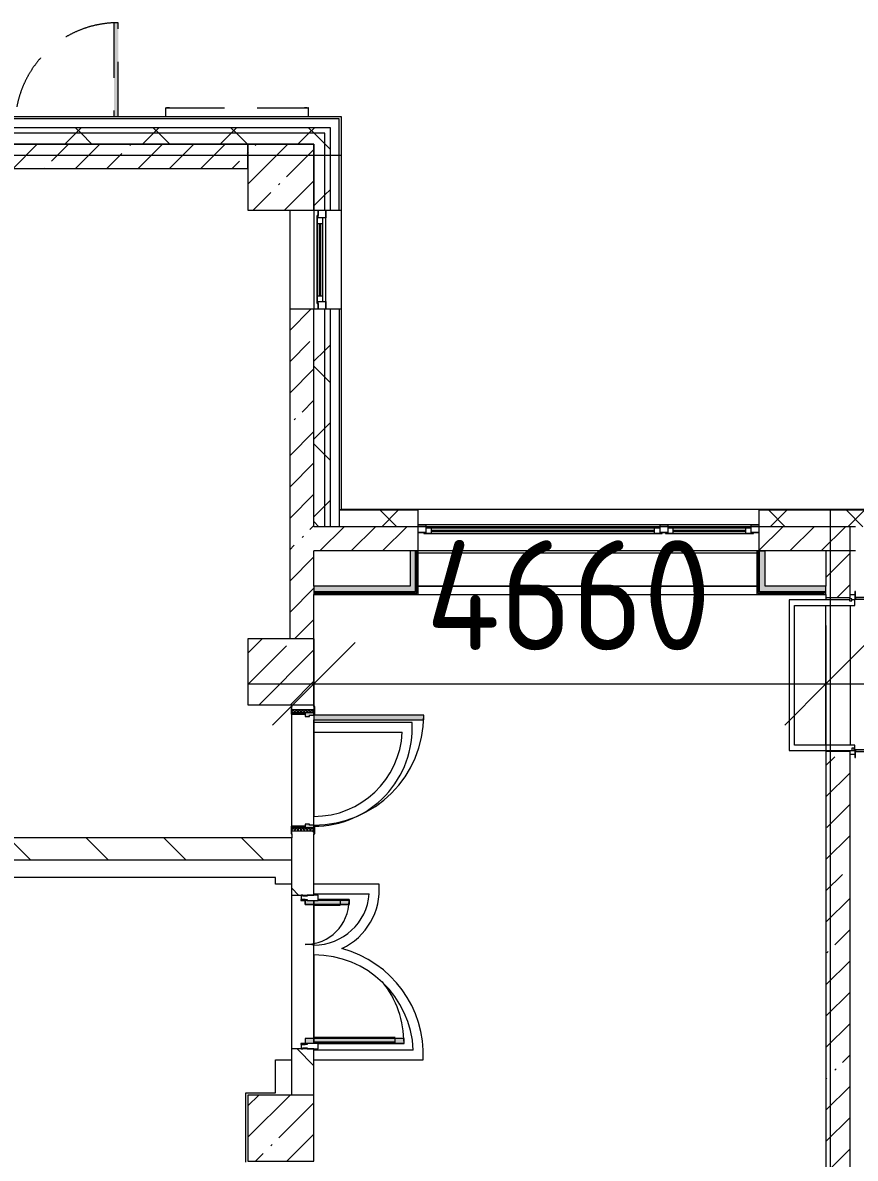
# Model space of a CAD drawing. Header units: millimetres. Extents: x 81632 to 272167, y -8553 to 29000.
# Drawn here: x 175921 to 183498, y 17875 to 28205 of the extents above; entities that cross this region are included whole.
import ezdxf

# ---------------------------------------------------------------- set-up
doc = ezdxf.new("R2010")
doc.units = ezdxf.units.MM
doc.linetypes.add('200_ШТРИХ__ш1_п0_6_', pattern=[800, 500, -300])
for name, color, linetype, lineweight in [('A-ANNO-DIMS', 7, 'Continuous', 9), ('A-ANNO-DIMS-500', 7, 'Continuous', 9), ('A-DETL-MBND-1', 7, '200_ШТРИХ__ш1_п0_6_', 9), ('A-GLAZ-3', 7, 'Continuous', 5), ('A-GLAZ-CWMG-2', 7, 'Continuous', 5), ('A-WALL', 7, 'Continuous', 9), ('A-WALL-2', 7, 'Continuous', 5), ('I-WALL-3', 7, 'Continuous', 5), ('S-COLS-1', 7, 'Continuous', 5), ('Оси', 7, 'Continuous', 9)]:
    doc.layers.add(name, color=color, linetype=linetype, lineweight=lineweight)
for name, color, linetype, lineweight, true_color in [('A-DETL-GENF-2', 7, 'Continuous', 5, 0xe2e2e2), ('A-DETL-GENF-4', 7, 'Continuous', 5, 0xaaaaaa), ('A-DOOR-5', 7, 'Continuous', 5, 0xe2e2e2), ('A-DOOR-6', 7, 'Continuous', 5, 0xaaaaaa), ('A-DOOR-FRAM-4', 7, 'Continuous', 5, 0xe2e2e2), ('A-DOOR-FRAM-6', 7, 'Continuous', 5, 0xaaaaaa), ('A-FLOR-1', 7, 'Continuous', 5, 0xaaaaaa), ('I-WALL-1', 7, 'Continuous', 5, 0xe7e7e7), ('I-WALL-2', 7, 'Continuous', 9, 0xe7e7e7)]:
    doc.layers.add(name, color=color, linetype=linetype, lineweight=lineweight, true_color=true_color)
doc.styles.add('ISOCPEUR_1', font='isocpeur.ttf', dxfattribs={"width": 0.9, "height": 1000})
doc.dimstyles.new('ISO-2_0_0_9К_Средний_округл2', dxfattribs={"dimscale": 304.8, "dimtxt": 995.981176, "dimasz": 2.46063, "dimexe": 1.968504, "dimexo": 0, "dimgap": 0, "dimtad": 1, "dimdec": 0, "dimrnd": 10, "dimzin": 0, "dimdsep": 46, "dimtxsty": 'ISOCPEUR_1', "dimblk1": 'OBLIQUE', "dimblk2": 'OBLIQUE', "dimsah": 1, "dimcen": 0.09, "dimdle": 1.968504, "dimazin": 0, "dimtfac": 1, "dimtdec": 4, "dimtix": 1, "dimtmove": 0, "dimatfit": 3, "dimfxl": 1, "dimtvp": 1, "dimtolj": 1, "dimtzin": 0, "dimarcsym": 2})
pattern_1 = [(45, (144961.33, 0), (-353.5534, 353.5534), []), (135, (144961.33, 0), (-353.5534, -353.5534), [])]
pattern_2 = [(45, (144961.33, 0), (-285.123, 285.123), []), (45, (145246.45, 0), (-285.123, 285.123), [504.031, -100.806, 16.764, -84.042])]
pattern_3 = [(135, (144961.33, 0), (-353.5534, -353.5534), [])]
pattern_4 = [(45, (144961.3, 0), (-530.33, 530.33), []), (135, (144961.3, 0), (-530.33, -530.33), [])]

# ---------------------------------------------------------------- blocks, each defined once
blk = doc.blocks.new('BSC_Колонна _Прямоугольная - 600х600-V63-2_6_3_птичка')
at = {"layer": 'S-COLS-1'}
h = blk.add_hatch(dxfattribs=at)
h.set_pattern_fill('FP_98', color=256, style=0, pattern_type=2)
h.set_pattern_definition([(45, (-33310, -18150), (-285.123, 285.123), []), (45, (-33024.88, -18150), (-285.123, 285.123), [504.031, -100.806, 16.764, -84.042])])
h.paths.add_polyline_path([(-300, -300), (300, -300), (300, 300), (-300, 300)])
for p, q in [((300, 300), (-300, 300)), ((-300, 300), (-300, -300)), ((300, -300), (300, 300)), ((-300, -300), (300, -300))]:
    blk.add_line(p, q, dxfattribs=at)
blk = doc.blocks.new('120_Окно_СКБ_2Ст - 120_Окно_СКБ_2Ст 3100х2500 _мал_створка слева_ 2-22446355-2_6_3_птичка')
at = {"layer": 'A-GLAZ-3'}
for p, q in [((-1550, -127), (-1550, -57)), ((-1550, -57), (-1480, -57)), ((1550, -57), (-1550, -57)), ((-1480, -57), (-1480, -127)), ((650, -87), (-1480, -87)), ((-1480, -87), (-1480, -127)), ((-1430, -137), (-1430, -87)), ((600, -137), (600, -87)), ((650, -127), (650, -57)), ((650, -57), (720, -57)), ((650, -127), (650, -87)), ((720, -57), (720, -127)), ((1480, -87), (720, -87)), ((720, -87), (720, -127)), ((770, -137), (770, -87)), ((1430, -137), (1430, -87)), ((1480, -127), (1480, -57)), ((1480, -57), (1550, -57)), ((1480, -127), (1480, -87)), ((1550, -57), (1550, -127)), ((-1480, -127), (-1550, -127)), ((-1550, -127), (-1500, -127)), ((-1480, -127), (-1500, -127)), ((-1500, -127), (-1500, -137)), ((-1500, -137), (670, -137)), ((670, -137), (-1500, -137)), ((-1430, -107), (600, -107)), ((600, -117), (-1430, -117)), ((720, -127), (650, -127)), ((670, -127), (650, -127)), ((670, -127), (700, -127)), ((670, -137), (670, -127)), ((720, -127), (700, -127)), ((700, -127), (700, -137)), ((700, -137), (1500, -137)), ((1500, -137), (700, -137)), ((770, -107), (1430, -107)), ((1430, -117), (770, -117)), ((1550, -127), (1480, -127)), ((1500, -127), (1480, -127)), ((1500, -127), (1550, -127)), ((1500, -137), (1500, -127))]:
    blk.add_line(p, q, dxfattribs=at)
blk = doc.blocks.new('120_Окно_СКБ_1Ст - 120_Окно_СКБ_1Ст 900х2500_h_-19906774-2_6_3_птичка')
at = {"layer": 'A-GLAZ-3'}
for p, q in [((-450, -75), (-450, -5)), ((-450, -5), (-380, -5)), ((450, -5), (-450, -5)), ((-380, -75), (-450, -75)), ((-450, -75), (-400, -75)), ((-380, -75), (-400, -75)), ((-400, -75), (-400, -85)), ((-400, -85), (400, -85)), ((400, -85), (-400, -85)), ((-380, -5), (-380, -75)), ((380, -35), (-380, -35)), ((-380, -35), (-380, -75)), ((-330, -85), (-330, -35)), ((-330, -55), (330, -55)), ((330, -65), (-330, -65)), ((330, -85), (330, -35)), ((380, -75), (380, -5)), ((380, -5), (450, -5)), ((380, -75), (380, -35)), ((450, -75), (380, -75)), ((400, -75), (380, -75)), ((400, -75), (450, -75)), ((400, -85), (400, -75)), ((450, -5), (450, -75))]:
    blk.add_line(p, q, dxfattribs=at)
blk = doc.blocks.new('110_Дверь_СКБ_1Ст_Наружная - ДН-2д_л__ Дверь из подвала ЛК _900 мм в свету_ 3300 фрамуга метал-22954314-2_6_3_птичка')
at = {"layer": 'A-DETL-MBND-1'}
blk.add_hatch(color=256, dxfattribs=at).paths.add_polyline_path([(489.5, 115), (489.5, 970), (449.5, 970), (449.5, 115)])
for p, q in [((489.5, 970), (449.5, 970)), ((449.5, 970), (449.5, 115)), ((489.5, 115), (489.5, 970))]:
    blk.add_line(p, q, dxfattribs=at)
blk.add_arc((489.5, 30), 940, 90, 174.73278, dxfattribs=at)
blk = doc.blocks.new('BSC_Колонна _Прямоугольная - 600х600-V97-2_6_3_птичка')
at = {"layer": 'S-COLS-1'}
h = blk.add_hatch(dxfattribs=at)
h.set_pattern_fill('FP_118', color=256, style=0, pattern_type=2)
h.set_pattern_definition([(45, (-33310, -22300), (-285.123, 285.123), []), (45, (-33024.88, -22300), (-285.123, 285.123), [504.031, -100.806, 16.764, -84.042])])
h.paths.add_polyline_path([(-300, -300), (300, -300), (300, 300), (-300, 300)])
for p, q in [((300, 300), (-300, 300)), ((-300, 300), (-300, -300)), ((300, -300), (300, 300)), ((-300, -300), (300, -300))]:
    blk.add_line(p, q, dxfattribs=at)
blk = doc.blocks.new('110_Дверь_СКБ_2Ст - Д-1 Лестничная клетка EIS60-24280000-2_6_3_птичка')
at = {"layer": 'A-DOOR-5'}
for points in [[(-637.5, 1010), (-637.5, 110), (-587.5, 110), (-587.5, 1010)], [(612.5, 510), (612.5, 110), (662.5, 110), (662.5, 510)], [(712.5, 30), (697.5, 30), (697.5, -110), (712.5, -110)]]:
    blk.add_hatch(color=256, dxfattribs=at).paths.add_polyline_path(points)
h = blk.add_hatch(color=256, dxfattribs=at)
h.paths.add_polyline_path([(662.5, 110), (662.5, 60), (652.5, 60), (652.5, 30), (712.5, 30), (712.5, 110)])
h.paths.add_polyline_path([(-637.5, 110), (-687.5, 110), (-687.5, 30), (-627.5, 30), (-627.5, 60), (-637.5, 60)])
at = {"layer": 'A-DOOR-FRAM-4'}
for points in [[(-742.5, 118), (-742.5, 110), (-672.5, 110), (-672.5, 118)], [(767.5, 118), (697.5, 118), (697.5, 110), (767.5, 110)], [(-672.5, 30), (-687.5, 30), (-687.5, -110), (-672.5, -110)], [(-672.5, -110), (-742.5, -110), (-742.5, -118), (-672.5, -118)], [(767.5, -110), (697.5, -110), (697.5, -118), (767.5, -118)]]:
    blk.add_hatch(color=256, dxfattribs=at).paths.add_polyline_path(points)
at = {"layer": 'A-DOOR-6'}
for p, q in [((-637.5, 1010), (-637.5, 110)), ((-587.5, 1010), (-637.5, 1010)), ((-587.5, 110), (-587.5, 1010)), ((662.5, 510), (612.5, 510)), ((612.5, 510), (612.5, 110)), ((662.5, 110), (662.5, 510)), ((-637.5, 110), (-587.5, 110)), ((612.5, 110), (662.5, 110))]:
    blk.add_line(p, q, dxfattribs=at)
for centre, radius, start, end in [((-637.5, 110), 900, 0, 90), ((662.5, 110), 400, 90, 180)]:
    blk.add_arc(centre, radius, start, end, dxfattribs=at)
at = {"layer": 'A-DOOR-FRAM-6'}
for p, q in [((-672.5, 118), (-742.5, 118)), ((-742.5, 118), (-742.5, 110)), ((-742.5, 110), (-672.5, 110)), ((-637.5, 110), (-687.5, 110)), ((-687.5, 110), (-687.5, 30)), ((-672.5, 110), (-672.5, 118)), ((-637.5, 60), (-637.5, 110)), ((662.5, 110), (662.5, 60)), ((712.5, 110), (662.5, 110)), ((767.5, 118), (697.5, 118)), ((697.5, 118), (697.5, 110)), ((697.5, 110), (767.5, 110)), ((712.5, 30), (712.5, 110)), ((767.5, 110), (767.5, 118)), ((-687.5, 30), (-627.5, 30)), ((-672.5, 30), (-687.5, 30)), ((-687.5, 30), (-687.5, -110)), ((-672.5, -110), (-672.5, 30)), ((-627.5, 60), (-637.5, 60)), ((-627.5, 30), (-627.5, 60)), ((662.5, 60), (652.5, 60)), ((652.5, 60), (652.5, 30)), ((652.5, 30), (712.5, 30)), ((712.5, 30), (697.5, 30)), ((697.5, 30), (697.5, -110)), ((712.5, -110), (712.5, 30)), ((-672.5, -110), (-742.5, -110)), ((-742.5, -110), (-742.5, -118)), ((-742.5, -118), (-672.5, -118)), ((-687.5, -110), (-672.5, -110)), ((-672.5, -118), (-672.5, -110)), ((697.5, -110), (712.5, -110)), ((767.5, -110), (697.5, -110)), ((697.5, -110), (697.5, -118)), ((697.5, -118), (767.5, -118)), ((767.5, -118), (767.5, -110))]:
    blk.add_line(p, q, dxfattribs=at)
blk = doc.blocks.new('Указатель_Домовой_Квартальный_По грани - Указатель одинарный-23221565-2_6_3_птичка')
at = {"layer": 'A-DETL-MBND-1'}
for p, q in [((32260, 27430), (32260, 27350)), ((32261, 27430), (32260, 27430)), ((32260, 27430), (32295, 27430)), ((32270, 27432), (32270, 27430)), ((32295, 27432), (32270, 27432)), ((32270, 27432), (32295, 27432)), ((32295, 27432), (32275, 27432)), ((32275, 27432), (32295, 27432)), ((32295, 27432), (33525, 27432)), ((32295, 27430), (33525, 27430)), ((33525, 27432), (33545, 27432)), ((33545, 27432), (33525, 27432)), ((33525, 27432), (33550, 27432)), ((33550, 27432), (33525, 27432)), ((33525, 27430), (33560, 27430)), ((33550, 27430), (33550, 27432)), ((33560, 27430), (33559, 27430)), ((33560, 27350), (33560, 27430))]:
    blk.add_line(p, q, dxfattribs=at)
blk = doc.blocks.new('110_Дверь_СКБ_1Ст_Внутренняя1 - Д-4б _огнестойкая EI 30_-32701367-2_6_3_птичка')
at = {"layer": 'A-DOOR-5'}
h = blk.add_hatch(color=256, dxfattribs=at)
h.paths.add_polyline_path([(537.5, 100), (512.5, 100), (512.5, 60), (502.5, 60), (502.5, 20), (537.5, 20)])
h.paths.add_polyline_path([(-477.5, 60), (-487.5, 60), (-487.5, 100), (-512.5, 100), (-512.5, 20), (-477.5, 20)])
at = {"layer": 'A-DOOR-6'}
h = blk.add_hatch(dxfattribs=at)
h.set_pattern_fill('FP_22', color=256, style=0, pattern_type=2)
h.set_pattern_definition([(135, (1751.41, 164.685), (-14.14214, -14.14214), []), (225, (1751.41, 164.685), (14.14214, -14.14214), [])])
h.paths.add_polyline_path([(562.5, 100), (537.5, 100), (537.5, -100), (562.5, -100)])
at = {"layer": 'A-DOOR-FRAM-4'}
for points in [[(-447.5, 100), (-447.5, 1100), (-487.5, 1100), (-487.5, 100)], [(-497.5, 100), (-497.5, 108), (-567.5, 108), (-567.5, 100)], [(592.5, 108), (522.5, 108), (522.5, 100), (592.5, 100)], [(-497.5, 20), (-512.5, 20), (-512.5, -100), (-497.5, -100)], [(537.5, 20), (522.5, 20), (522.5, -100), (537.5, -100)], [(-497.5, -108), (-497.5, -100), (-567.5, -100), (-567.5, -108)], [(592.5, -100), (522.5, -100), (522.5, -108), (592.5, -108)]]:
    blk.add_hatch(color=256, dxfattribs=at).paths.add_polyline_path(points)
at = {"layer": 'A-DOOR-FRAM-6'}
h = blk.add_hatch(dxfattribs=at)
h.set_pattern_fill('FP_23', color=256, style=0, pattern_type=2)
h.set_pattern_definition([(45, (-371.384, 164.685), (-14.1421, 14.1421), []), (135, (-371.384, 164.685), (-14.1421, -14.1421), [])])
h.paths.add_polyline_path([(-512.5, 100), (-537.5, 100), (-537.5, -100), (-512.5, -100)])
at = {"layer": 'A-DOOR-6'}
for p, q in [((-487.5, 1100), (-487.5, 100)), ((-447.5, 1100), (-487.5, 1100)), ((-447.5, 100), (-447.5, 1100)), ((-487.5, 100), (-447.5, 100))]:
    blk.add_line(p, q, dxfattribs=at)
blk.add_arc((-487.5, 100), 1000, 360, 90, dxfattribs=at)
at = {"layer": 'A-DOOR-FRAM-6'}
for p, q in [((-497.5, 108), (-567.5, 108)), ((-567.5, 108), (-567.5, 100)), ((-497.5, 100), (-497.5, 108)), ((592.5, 108), (522.5, 108)), ((522.5, 108), (522.5, 100)), ((592.5, 100), (592.5, 108)), ((-567.5, 100), (-497.5, 100)), ((-512.5, 100), (-537.5, 100)), ((-537.5, 100), (-537.5, -100)), ((-487.5, 100), (-512.5, 100)), ((-512.5, 100), (-512.5, 20)), ((-512.5, -100), (-512.5, 100)), ((-497.5, 100), (-512.5, 100)), ((-512.5, 100), (-512.5, 99)), ((-512.5, 99), (-497.5, 99)), ((-512.5, 20), (-477.5, 20)), ((-497.5, 20), (-512.5, 20)), ((-512.5, 20), (-512.5, -100)), ((-497.5, 99), (-497.5, 100)), ((-497.5, -100), (-497.5, 20)), ((-487.5, 60), (-487.5, 100)), ((-477.5, 60), (-487.5, 60)), ((-477.5, 20), (-477.5, 60)), ((512.5, 60), (502.5, 60)), ((502.5, 60), (502.5, 20)), ((502.5, 20), (537.5, 20)), ((512.5, 100), (512.5, 60)), ((537.5, 100), (512.5, 100)), ((537.5, 100), (522.5, 100)), ((522.5, 100), (522.5, 99)), ((522.5, 100), (592.5, 100)), ((522.5, 99), (537.5, 99)), ((537.5, 20), (522.5, 20)), ((522.5, 20), (522.5, -100)), ((537.5, 20), (537.5, 100)), ((562.5, 100), (537.5, 100)), ((537.5, 100), (537.5, -100)), ((537.5, 99), (537.5, 100)), ((537.5, -100), (537.5, 20)), ((562.5, -100), (562.5, 100)), ((-497.5, -100), (-567.5, -100)), ((-567.5, -100), (-567.5, -108)), ((-537.5, -100), (-512.5, -100)), ((-512.5, -100), (-497.5, -100)), ((-497.5, -108), (-497.5, -100)), ((522.5, -100), (537.5, -100)), ((592.5, -100), (522.5, -100)), ((522.5, -100), (522.5, -108)), ((537.5, -100), (562.5, -100)), ((592.5, -108), (592.5, -100)), ((-567.5, -108), (-497.5, -108)), ((522.5, -108), (592.5, -108))]:
    blk.add_line(p, q, dxfattribs=at)
blk = doc.blocks.new('Прямоугольный импост - Импост структурный с накладкой - 160мм Темный-32479175-2_6_3_птичка')
at = {"layer": 'A-GLAZ-CWMG-2'}
for p, q in [((-50, 40), (-50, 140)), ((-50, 140), (0, 140)), ((0, 140), (0, 40)), ((-40, 40), (-50, 40)), ((-50, -17), (-50, 0)), ((-50, 0), (-40, 0)), ((-40, 0), (-40, 40)), ((-10, 40), (-10, 0)), ((0, 40), (-10, 40)), ((-10, 0), (0, 0)), ((0, 0), (0, -17)), ((0, -17), (-50, -17))]:
    blk.add_line(p, q, dxfattribs=at)
blk = doc.blocks.new('Дверь_Витражная_остекление_ - Д-39_л_ Актовый-V171-2_6_3_птичка')
at = {"layer": 'A-DETL-GENF-2'}
for points in [[(650, 739), (650, 920), (605, 920), (605, 20), (650, 20), (650, 140)], [(-615, 40), (-615, 420), (-660, 420), (-660, 140), (-650, 140), (-650, 40), (-660, 40), (-660, 20), (-615, 20)]]:
    blk.add_hatch(color=256, dxfattribs=at).paths.add_polyline_path(points)
at = {"layer": 'A-DETL-GENF-4'}
for p, q in [((596, 840), (596, 100)), ((650, 920), (605, 920)), ((605, 920), (605, 20)), ((650, 920), (605, 920)), ((605, 920), (605, 20)), ((650, 840), (605, 840)), ((640, 840), (640, 100)), ((650, 920), (650, 140)), ((650, 140), (650, 920)), ((-660, 420), (-615, 420)), ((-660, 420), (-660, 140)), ((-615, 420), (-660, 420)), ((-660, 420), (-660, 140)), ((-615, 420), (-615, 20)), ((-615, 20), (-615, 420)), ((-660, 340), (-615, 340)), ((-650, 340), (-650, 140)), ((-606, 340), (-606, 100)), ((-650, 100), (-615, 100)), ((-615, 20), (-650, 20)), ((-650, 20), (-615, 20)), ((650, 100), (605, 100)), ((605, 20), (650, 20)), ((605, 20), (650, 20)), ((650, 40), (650, 20)), ((650, 20), (650, 40))]:
    blk.add_line(p, q, dxfattribs=at)
at = {"layer": 'A-DOOR-6'}
for p, q in [((650, 920), (650, 140)), ((-650, 420), (-650, 140)), ((-650, 20), (-660, 20)), ((-660, 20), (-660, -20)), ((-650, 40), (-650, 20)), ((-650, -20), (-650, 20)), ((650, 40), (650, 20)), ((660, 20), (650, 20)), ((650, 20), (650, -20)), ((660, -20), (660, 20)), ((-660, -20), (-650, -20)), ((650, -20), (660, -20))]:
    blk.add_line(p, q, dxfattribs=at)
for centre, radius, start, end in [((650, 20), 900, 90, 128.5974), ((-650, 20), 400, 360, 90), ((650, 20), 900, 174.8223, 180)]:
    blk.add_arc(centre, radius, start, end, dxfattribs=at)
blk = doc.blocks.new('Прямоугольный импост - Импост структурный с накладкой - 160мм Темный-32479277-2_6_3_птичка')
at = {"layer": 'A-GLAZ-CWMG-2'}
for p, q in [((0, 140), (-50, 140)), ((-50, 140), (-50, 40)), ((0, 40), (0, 140)), ((-50, 40), (-40, 40)), ((-40, 0), (-50, 0)), ((-50, 0), (-50, -17)), ((-40, 40), (-40, 0)), ((-10, 0), (-10, 40)), ((-10, 40), (0, 40)), ((0, 0), (-10, 0)), ((0, -17), (0, 0)), ((-50, -17), (0, -17))]:
    blk.add_line(p, q, dxfattribs=at)
blk = doc.blocks.new('Зашивка приборов отопления22 - Зашивка приборов отопления-33321747-2_6_3_птичка')
at = {"layer": 'A-WALL-2'}
for p, q in [((37288, 26888), (34188, 26888)), ((34188, 26567), (37268, 26567)), ((37268, 26567), (34188, 26567)), ((34188, 26492), (37268, 26492))]:
    blk.add_line(p, q, dxfattribs=at)
blk = doc.blocks.new('DIMBLOCK56-2_6_3_птичка')
at = {"layer": 'A-ANNO-DIMS-500'}
for p, q in [((183231, 22721), (183231, 21591)), ((183231, 22191), (183231, 22721)), ((178571, 22600), (178571, 21591)), ((178571, 22191), (178571, 22600)), ((177971, 22191), (183831, 22191))]:
    blk.add_line(p, q, dxfattribs=at)
at = {"layer": 'A-ANNO-DIMS-500', "lineweight": 20}
for p, q in [((178571, 22191), (178946, 22566)), ((183231, 22191), (183606, 22566)), ((178571, 22191), (178196, 21816)), ((183231, 22191), (182856, 21816))]:
    blk.add_line(p, q, dxfattribs=at)
at = {"layer": 'A-ANNO-DIMS-500', "color": 0, "insert": (179589, 23497), "char_height": 1000, "width": 3148.83, "attachment_point": 1, "line_spacing_factor": 1.149209, "style": 'ISOCPEUR_1'}
blk.add_mtext('4660', dxfattribs=at)
blk = doc.blocks.new('_Oblique')
at = {"color": 0, "linetype": 'ByBlock', "lineweight": -2}
blk.add_line((-0.5, -0.5), (0.5, 0.5), dxfattribs=at)

msp = doc.modelspace()

# ---------------------------------------------------------------- hatches: boundary and pattern name
at = {"layer": 'A-WALL-2'}
h = msp.add_hatch(dxfattribs=at)
h.set_pattern_fill('FP_65', color=256, style=0, pattern_type=2)
h.set_pattern_definition(pattern_1)
h.paths.add_polyline_path([(178309.9, 27200), (178671.3, 27200), (178671.3, 27250), (164571.6, 27250), (164571.6, 27200), (176509, 27200)])
h.paths.add_polyline_path([(160971.6, 27200), (161871.6, 27200), (161871.6, 27250), (160971.6, 27250)])
h.paths.add_polyline_path([(163671.6, 27200), (163671.6, 27250), (162771.6, 27250), (162771.6, 27200)])
h.paths.add_polyline_path([(158650.3, 27200), (160071.6, 27200), (160071.6, 27250), (158650.3, 27250)])
h = msp.add_hatch(dxfattribs=at)
h.set_pattern_fill('FP_65', color=256, style=0, pattern_type=2)
h.set_pattern_definition(pattern_1)
h.paths.add_polyline_path([(178571.3, 27100), (178571.3, 27200), (164571.6, 27200), (164571.6, 27100), (178309.9, 27100)])
h.paths.add_polyline_path([(158650.3, 27100), (160071.6, 27100), (160071.6, 27200), (158650.3, 27200), (158650.3, 27109.8)])
h.paths.add_polyline_path([(162771.6, 27100), (163671.6, 27100), (163671.6, 27200), (162771.6, 27200), (162771.6, 27109.8)])
h.paths.add_polyline_path([(160971.6, 27100), (161871.6, 27100), (161871.6, 27200), (160971.6, 27200), (160971.6, 27109.8)])
h = msp.add_hatch(dxfattribs=at)
h.set_pattern_fill('FP_65', color=256, style=0, pattern_type=2)
h.set_pattern_definition(pattern_1)
h.paths.add_polyline_path([(178571.3, 23620), (178671.3, 23620), (178671.3, 25600), (178571.3, 25600), (178571.3, 23771.7)])
h.paths.add_polyline_path([(178671.3, 26500), (178671.3, 27200), (178571.3, 27200), (178571.3, 26500)])
h = msp.add_hatch(dxfattribs=at)
h.set_pattern_fill('FP_65', color=256, style=0, pattern_type=2)
h.set_pattern_definition(pattern_1)
h.paths.add_polyline_path([(178721.3, 23620), (178721.3, 25600), (178671.3, 25600), (178671.3, 23620)])
h.paths.add_polyline_path([(178671.3, 26500), (178721.3, 26500), (178721.3, 27250), (178671.3, 27250), (178671.3, 27109.8)])
h = msp.add_hatch(dxfattribs=at)
h.set_pattern_fill('FP_65', color=256, style=0, pattern_type=2)
h.set_pattern_definition(pattern_1)
h.paths.add_polyline_path([(186864.3, 23620), (187121.3, 23620), (187121.3, 23770), (186679.3, 23770), (186679.3, 23620)])
h.paths.add_polyline_path([(178821.3, 23620), (179521.3, 23620), (179521.3, 23770), (178801.3, 23770), (178801.3, 23620)])
h.paths.add_polyline_path([(182621.3, 23620), (184763.3, 23620), (184763.3, 23770), (182621.3, 23770)])
at = {"layer": 'I-WALL-1'}
msp.add_hatch(color=256, dxfattribs=at).paths.add_polyline_path([(179496.3, 23079), (179496.3, 23400), (179446.3, 23400), (179446.3, 23079)])
at = {"layer": 'I-WALL-2'}
for points in [[(182626.3, 23029), (182676.3, 23029), (182676.3, 23399), (182626.3, 23399), (182626.3, 23215.3)], [(178571.3, 23029), (179496.3, 23029), (179496.3, 23079), (178571.3, 23079)], [(182676.3, 23029), (183231.3, 23029), (183231.3, 23079), (182676.3, 23079)]]:
    msp.add_hatch(color=256, dxfattribs=at).paths.add_polyline_path(points)
at = {"layer": 'I-WALL-3'}
h = msp.add_hatch(dxfattribs=at)
h.set_pattern_fill('FP_73', color=256, style=0, pattern_type=2)
h.set_pattern_definition(pattern_2)
h.paths.add_polyline_path([(172907.1, 26880), (174971.3, 26880), (174971.3, 27100), (171371.3, 27100), (171371.3, 26880)])
h.paths.add_polyline_path([(177971.3, 26880), (177971.3, 27100), (175571.3, 27100), (175571.3, 26880), (176509, 26880)])
h.paths.add_polyline_path([(170771.3, 26880), (170771.3, 27100), (167471.3, 27100), (167471.3, 26880)])
h = msp.add_hatch(dxfattribs=at)
h.set_pattern_fill('FP_73', color=256, style=0, pattern_type=2)
h.set_pattern_definition(pattern_2)
h.paths.add_polyline_path([(178571.3, 22600), (178571.3, 25600), (178351.3, 25600), (178351.3, 22600)])
h = msp.add_hatch(dxfattribs=at)
h.set_pattern_fill('FP_73', color=256, style=0, pattern_type=2)
h.set_pattern_definition(pattern_2)
h.paths.add_polyline_path([(178571.3, 23400), (179521.3, 23400), (179521.3, 23620), (178571.3, 23620)])
h.paths.add_polyline_path([(182812.2, 23400), (183451.3, 23400), (183451.3, 23620), (182621.3, 23620), (182621.3, 23400)])
h = msp.add_hatch(dxfattribs=at)
h.set_pattern_fill('FP_73', color=256, style=0, pattern_type=2)
h.set_pattern_definition(pattern_2)
h.paths.add_polyline_path([(183231.3, 11200), (183451.3, 11200), (183451.3, 12125), (183231.3, 12125)])
h.paths.add_polyline_path([(183451.3, 13525), (183451.3, 21575), (183231.3, 21575), (183231.3, 13525)])
h.paths.add_polyline_path([(183231.3, 22975), (183451.3, 22975), (183451.3, 23400), (183231.3, 23400), (183231.3, 23004)])
h = msp.add_hatch(dxfattribs=at)
h.set_pattern_fill('FP_159', color=256, style=0, pattern_type=2)
h.set_pattern_definition(pattern_4)
h.paths.add_polyline_path([(178571.3, 23016.5), (179508.8, 23016.5), (179508.8, 23029), (178571.3, 23029)])
h = msp.add_hatch(dxfattribs=at)
h.set_pattern_fill('FP_159', color=256, style=0, pattern_type=2)
h.set_pattern_definition(pattern_4)
h.paths.add_polyline_path([(178571.3, 23004), (179521.3, 23004), (179521.3, 23016.5), (178571.3, 23016.5)])
h = msp.add_hatch(dxfattribs=at)
h.set_pattern_fill('FP_159', color=256, style=0, pattern_type=2)
h.set_pattern_definition(pattern_4)
h.paths.add_polyline_path([(182613.8, 23004), (183231.3, 23004), (183231.3, 23016.5), (182613.8, 23016.5)])
h = msp.add_hatch(dxfattribs=at)
h.set_pattern_fill('FP_159', color=256, style=0, pattern_type=2)
h.set_pattern_definition(pattern_4)
h.paths.add_polyline_path([(182812.2, 23016.5), (183231.3, 23016.5), (183231.3, 23029), (182626.3, 23029), (182626.3, 23016.5), (182676.3, 23016.5)])
h = msp.add_hatch(dxfattribs=at)
h.set_pattern_fill('FP_76', color=256, style=0, pattern_type=2)
h.set_pattern_definition(pattern_3)
h.paths.add_polyline_path([(178571.3, 20790), (178571.3, 20855), (178371.3, 20855), (178371.3, 20790)])
h.paths.add_polyline_path([(178571.3, 21955), (178571.3, 22000), (178371.3, 22000), (178371.3, 21955)])
h = msp.add_hatch(dxfattribs=at)
h.set_pattern_fill('FP_76', color=256, style=0, pattern_type=2)
h.set_pattern_definition(pattern_3)
h.paths.add_polyline_path([(178371.3, 20590), (178371.3, 20790), (175571.3, 20790), (175571.3, 20590), (178309.9, 20590)])
h = msp.add_hatch(dxfattribs=at)
h.set_pattern_fill('FP_76', color=256, style=0, pattern_type=2)
h.set_pattern_definition(pattern_3)
h.paths.add_polyline_path([(178371.3, 18450), (178571.3, 18450), (178571.3, 18870), (178371.3, 18870)])
h.paths.add_polyline_path([(178571.3, 20270), (178571.3, 20790), (178371.3, 20790), (178371.3, 20270)])
at = {"layer": 'S-COLS-1'}
h = msp.add_hatch(dxfattribs=at)
h.set_pattern_fill('FP_73', color=256, style=0, pattern_type=2)
h.set_pattern_definition(pattern_2)
h.paths.add_polyline_path([(177971.3, 26500), (178571.3, 26500), (178571.3, 27100), (177971.3, 27100)])

# ---------------------------------------------------------------- linework, layer by layer
at = {"layer": 'A-DETL-MBND-1'}
msp.add_line((183501.3, 23619.7), (183451.3, 23619.7), dxfattribs=at)
at = {"layer": 'A-FLOR-1'}
for p, q in [((182601.3, 23380), (179521.3, 23380)), ((183501.3, 23400), (183451.3, 23400)), ((179521.3, 23079), (182601.3, 23079)), ((179522.3, 23003), (178571.3, 23003)), ((183211.3, 23003), (182601.3, 23003)), ((183446.3, 22954.3), (182894.7, 22954.3)), ((182894.7, 22954.3), (182894.7, 21584.5)), ((183211.3, 23000), (183211.3, 23003)), ((183231.3, 23000), (183211.3, 23000)), ((183493.3, 23000), (183451.3, 23000)), ((183494.7, 22954.3), (183466.3, 22954.3)), ((183494.7, 22904.3), (183494.7, 22954.3)), ((182944.7, 21634.5), (182944.7, 22904.3)), ((182944.7, 22904.3), (183494.7, 22904.3)), ((178571.3, 21865), (178571.3, 21840)), ((178571.3, 20905), (178571.3, 21865)), ((179464.9, 21840), (178571.3, 21840)), ((178571.3, 21750), (178571.3, 20985)), ((178571.3, 21750), (179375.3, 21750)), ((183494.7, 21634.5), (182944.7, 21634.5)), ((183494.7, 21590), (183494.7, 21634.5)), ((182894.7, 21584.5), (183493.3, 21584.5)), ((183450.6, 21550), (183493.3, 21550)), ((178221.3, 20429), (175571.3, 20429)), ((178221.3, 20370), (178221.3, 20429)), ((178371.3, 20370), (178221.3, 20370)), ((179164.2, 20370), (178571.3, 20370)), ((178571.3, 20280), (179074.7, 20280)), ((178571.3, 20220), (178571.3, 19815)), ((178571.3, 18920), (178571.3, 20220)), ((178571.3, 19725), (178571.3, 18920)), ((179475.4, 18860), (178571.3, 18860)), ((178221.3, 18470), (178221.3, 18770)), ((178221.3, 18770), (178371.3, 18770)), ((178571.3, 18770), (179565.1, 18770)), ((177951.3, 17840), (177951.3, 18470)), ((177951.3, 18470), (178221.3, 18470))]:
    msp.add_line(p, q, dxfattribs=at)
for centre, radius, start, end in [((178571.3, 21790), 895, 270, 3.20255), ((178571.3, 21790), 805, 270, 357.15183), ((178571.3, 20320), 595, 295.28402, 4.82046), ((178571.3, 20320), 505, 270, 355.45696), ((178571.3, 18820), 995, 357.1196, 75.20242), ((178571.3, 18820), 905, 2.53324, 90)]:
    msp.add_arc(centre, radius, start, end, dxfattribs=at)
at = {"layer": 'A-WALL'}
for p, q in [((178801.3, 27330), (164571.6, 27330)), ((178801.3, 26500), (178801.3, 27330)), ((178721.3, 27250), (164571.6, 27250)), ((178671.3, 27200), (164571.6, 27200)), ((178671.3, 26500), (178671.3, 27200)), ((178721.3, 26500), (178721.3, 27250)), ((177971.3, 27100), (175571.3, 27100)), ((178571.3, 23620), (178571.3, 25600)), ((178671.3, 23620), (178671.3, 25600)), ((178721.3, 23620), (178721.3, 25600)), ((178801.3, 25600), (178801.3, 23620)), ((179521.3, 23773), (178801.3, 23773)), ((179521.3, 23770), (178801.3, 23770)), ((178821.3, 23778), (178821.3, 23773)), ((184766.3, 23773), (182621.3, 23773)), ((184763.3, 23770), (182621.3, 23770)), ((179521.3, 23620), (178821.3, 23620)), ((183451.3, 23620), (182621.3, 23620)), ((179496.3, 23029), (179496.3, 23400)), ((179508.8, 23016.5), (179508.8, 23400)), ((182613.8, 23016.5), (182613.8, 23399)), ((182626.3, 23029), (182626.3, 23399)), ((178571.3, 23079), (178571.3, 23004)), ((183231.3, 23004), (183231.3, 23079)), ((179496.3, 23029), (178571.3, 23029)), ((179508.8, 23016.5), (178571.3, 23016.5)), ((183231.3, 23016.5), (182613.8, 23016.5)), ((183231.3, 23029), (182626.3, 23029))]:
    msp.add_line(p, q, dxfattribs=at)
at = {"layer": 'A-WALL-2'}
for p, q in [((178821.3, 27350), (164571.6, 27350)), ((178821.3, 23778), (178821.3, 27350)), ((175571.3, 27100), (178571.3, 27100)), ((178571.3, 27100), (178571.3, 25600)), ((178571.3, 26500), (178821.3, 26500)), ((178821.3, 25600), (178571.3, 25600)), ((186871.3, 23778), (178821.3, 23778)), ((179521.3, 23620), (179521.3, 23778)), ((182621.3, 23778), (182621.3, 23620)), ((183501.3, 23620), (178801.3, 23620)), ((183446.3, 22965), (183446.3, 22945)), ((183466.3, 22965), (183446.3, 22965)), ((183446.3, 22945), (183466.3, 22945)), ((183466.3, 22945), (183466.3, 22965)), ((183486.3, 21605), (183466.3, 21605)), ((183466.3, 21605), (183466.3, 21585)), ((183486.3, 21585), (183486.3, 21605)), ((183466.3, 21585), (183486.3, 21585))]:
    msp.add_line(p, q, dxfattribs=at)
at = {"layer": 'I-WALL-3'}
for p, q in [((177971.3, 26880), (177971.3, 27100)), ((175771.3, 26880), (177971.3, 26880)), ((178351.3, 26500), (178351.3, 22600)), ((178571.3, 25600), (178351.3, 25600)), ((178801.3, 23620), (178571.3, 23620)), ((179521.3, 23004), (179521.3, 23620)), ((182621.3, 23620), (182621.3, 23400)), ((183451.3, 22965), (183451.3, 23620)), ((178571.3, 23079), (178571.3, 23400)), ((183451.3, 23400), (178571.3, 23400)), ((179446.3, 23400), (179446.3, 23079)), ((182601.3, 23399), (182601.3, 23004)), ((182676.3, 23399), (182601.3, 23399)), ((182676.3, 23079), (182676.3, 23399)), ((183231.3, 23400), (183231.3, 23079)), ((179446.3, 23079), (178571.3, 23079)), ((183231.3, 23079), (182676.3, 23079)), ((178571.3, 22600), (178571.3, 23004)), ((178571.3, 23004), (179521.3, 23004)), ((182601.3, 23004), (183231.3, 23004)), ((183231.3, 23004), (183231.3, 22954.3)), ((183231.3, 22975), (183451.3, 22975)), ((183231.3, 21634.5), (183231.3, 22904.3)), ((183451.3, 22904.3), (183451.3, 21634.5)), ((178371.3, 22000), (178371.3, 21985)), ((178371.3, 20895), (178371.3, 21915)), ((178571.3, 21985), (178571.3, 22000)), ((183231.3, 21584.5), (183231.3, 13518)), ((183451.3, 21575), (183231.3, 21575)), ((183451.3, 11200), (183451.3, 21584.5)), ((178371.3, 20790), (175771.3, 20790)), ((178371.3, 20825), (178371.3, 20790)), ((178371.3, 18450), (178371.3, 20790)), ((178571.3, 20790), (178571.3, 20825)), ((178571.3, 20270), (178571.3, 20790)), ((175571.3, 20590), (178371.3, 20590)), ((178371.3, 20270), (178571.3, 20270)), ((178571.3, 18870), (178371.3, 18870)), ((178571.3, 18450), (178571.3, 18870))]:
    msp.add_line(p, q, dxfattribs=at)
at = {"layer": 'S-COLS-1'}
for p, q in [((178571.3, 27100), (177971.3, 27100)), ((177971.3, 27100), (177971.3, 26500)), ((178571.3, 26500), (178571.3, 27100)), ((177971.3, 26500), (178571.3, 26500))]:
    msp.add_line(p, q, dxfattribs=at)
at = {"layer": 'Оси'}
for p, q in [((166321.3, 27000), (178821.3, 27000)), ((183271.3, 11277.7), (183271.3, 23777.7))]:
    msp.add_line(p, q, dxfattribs=at)

# ---------------------------------------------------------------- block references
at = {"layer": 'A-DETL-MBND-1'}
for name, p in [('110_Дверь_СКБ_1Ст_Наружная - ДН-2д_л__ Дверь из подвала ЛК _900 мм в свету_ 3300 фрамуга метал-22954314-2_6_3_птичка', (176301.8, 27235)), ('Указатель_Домовой_Квартальный_По грани - Указатель одинарный-23221565-2_6_3_птичка', (144961.3, 0))]:
    msp.add_blockref(name, p, dxfattribs=at)
at = {"layer": 'A-DOOR-6'}
for name, p, rotation in [('110_Дверь_СКБ_2Ст - Д-1 Лестничная клетка EIS60-24280000-2_6_3_птичка', (183611.3, 22287.5), 269.9999999999999), ('110_Дверь_СКБ_1Ст_Внутренняя1 - Д-4б _огнестойкая EI 30_-32701367-2_6_3_птичка', (178471.3, 21417.5), 270), ('Дверь_Витражная_остекление_ - Д-39_л_ Актовый-V171-2_6_3_птичка', (178471.3, 19570), 269.9999999999996)]:
    msp.add_blockref(name, p, dxfattribs=dict(at, rotation=rotation))
at = {"layer": 'A-GLAZ-3', "rotation": 269.9999999999999}
msp.add_blockref('120_Окно_СКБ_1Ст - 120_Окно_СКБ_1Ст 900х2500_h_-19906774-2_6_3_птичка', (178686.3, 26050), dxfattribs=at)
at = {"layer": 'A-GLAZ-3'}
msp.add_blockref('120_Окно_СКБ_2Ст - 120_Окно_СКБ_2Ст 3100х2500 _мал_створка слева_ 2-22446355-2_6_3_птичка', (181071.3, 23695), dxfattribs=at)
at = {"layer": 'A-GLAZ-CWMG-2', "extrusion": (0, 0, -1), "rotation": 90.00000000000041}
msp.add_blockref('Прямоугольный импост - Импост структурный с накладкой - 160мм Темный-32479175-2_6_3_птичка', (-178471.3, 20270), dxfattribs=at)
at = {"layer": 'A-GLAZ-CWMG-2', "rotation": 269.9999999999996}
msp.add_blockref('Прямоугольный импост - Импост структурный с накладкой - 160мм Темный-32479277-2_6_3_птичка', (178471.3, 18870), dxfattribs=at)
at = {"layer": 'A-WALL-2'}
msp.add_blockref('Зашивка приборов отопления22 - Зашивка приборов отопления-33321747-2_6_3_птичка', (145333.5, -3488.4), dxfattribs=at)
at = {"layer": 'S-COLS-1'}
for name, p in [('BSC_Колонна _Прямоугольная - 600х600-V97-2_6_3_птичка', (178271.3, 22300)), ('BSC_Колонна _Прямоугольная - 600х600-V63-2_6_3_птичка', (178271.3, 18150))]:
    msp.add_blockref(name, p, dxfattribs=at)

# ---------------------------------------------------------------- dimensions: what is measured, and where the dimension line sits
at = {"layer": 'A-ANNO-DIMS'}
dim = msp.add_linear_dim(base=(183231.3, 22191), p1=(178571.3, 22600), p2=(183231.3, 22721.3), dimstyle='ISO-2_0_0_9К_Средний_округл2', override={"dimpost": '<>', "dimfxl": 4661.578965}, dxfattribs=at)
dim.commit()
dim.dimension.update_dxf_attribs({"geometry": 'DIMBLOCK56-2_6_3_птичка', "text_midpoint": (180901.3, 22691)})

doc.saveas('drawing.dxf')
